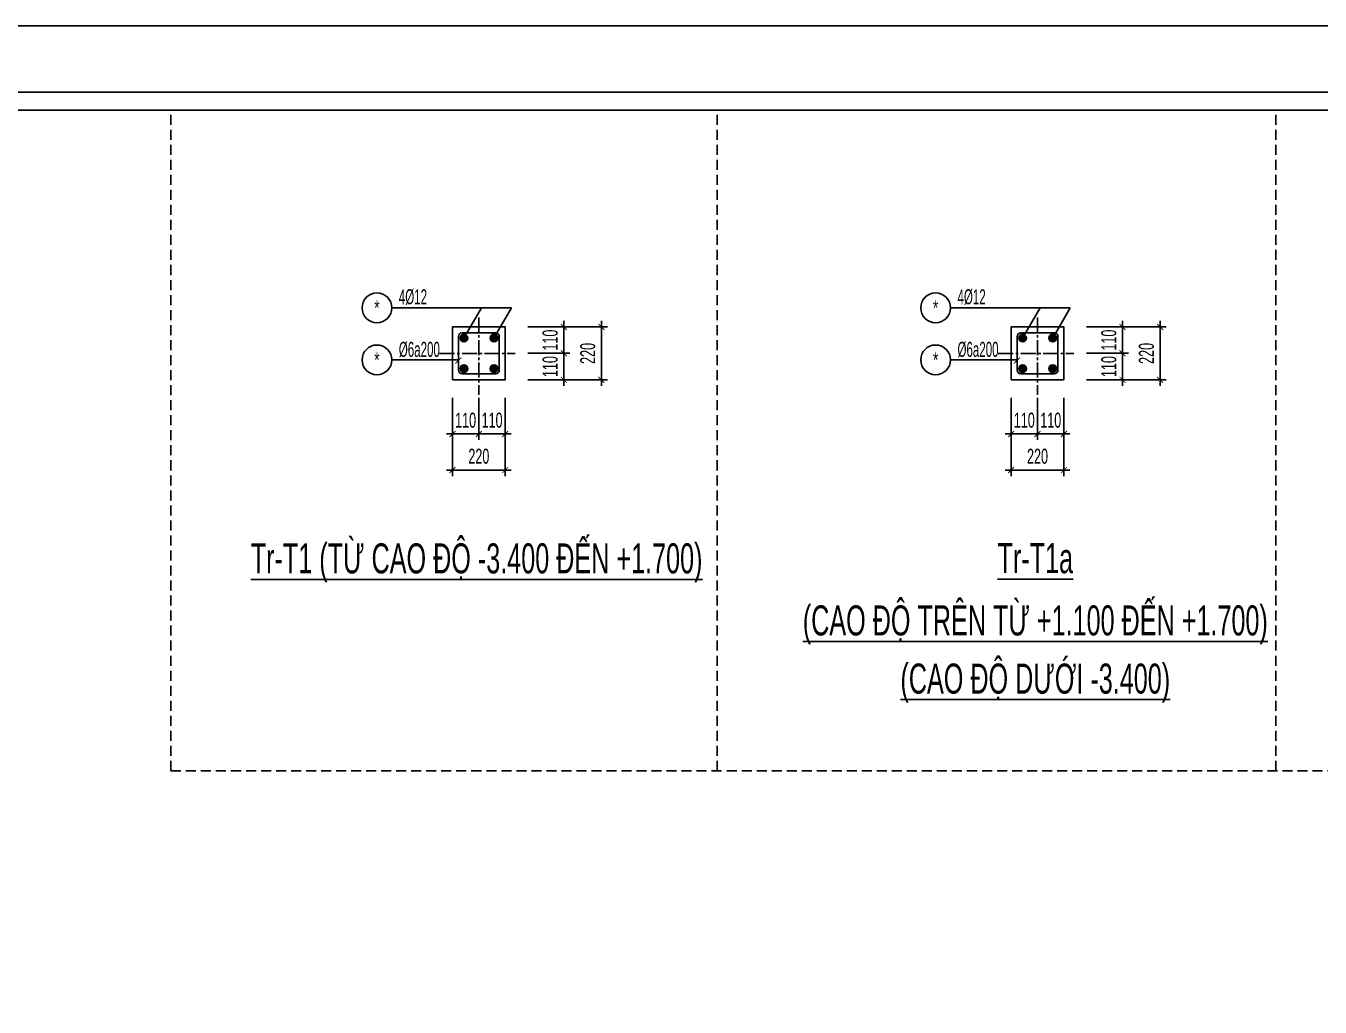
# Model space of a CAD drawing. Extents: x 195594 to 457145, y -254194 to -165094.
# Drawn here: x 354753 to 387065, y -189582 to -165094 of the extents above; entities that cross this region are included whole.
import ezdxf
from ezdxf.enums import TextEntityAlignment as Align

# ---------------------------------------------------------------- set-up
doc = ezdxf.new("R2010")
doc.units = 0
doc.header["$LTSCALE"] = 0.5
doc.header["$MEASUREMENT"] = 0
doc.linetypes.add('CENTER2', pattern=[1.125, 0.75, -0.125, 0.125, -0.125])
doc.linetypes.add('HIDDEN', pattern=[0.375, 0.25, -0.125])
doc.layers.get('0').update_dxf_attribs({"linetype": 'CONTINUOUS'})
doc.layers.get('Defpoints').update_dxf_attribs({"linetype": 'CONTINUOUS'})
for name, color, linetype in [('CDC-KHUNGTEN', 7, 'CONTINUOUS'), ('CDC.01.AXIS', 160, 'CENTER2'), ('CDC.02.DIM', 1, 'CONTINUOUS'), ('CDC.03.BORDER', 3, 'CONTINUOUS'), ('CDC.04.HIDDEN', 8, 'HIDDEN'), ('CDC.05.STEEL', 4, 'CONTINUOUS'), ('CDC.06.TEXT', 2, 'CONTINUOUS'), ('CDC.10.HATCH', 9, 'CONTINUOUS'), ('CDC.14.STEELNUM', 9, 'CONTINUOUS')]:
    doc.layers.add(name, color=color, linetype=linetype)
doc.layers.add('Hatch1', color=250, linetype='CONTINUOUS', lineweight=5)
doc.layers.add('Tpl_Bound', color=1, linetype='CONTINUOUS', plot=False)
doc.styles.add('ARIAL', font='arial.ttf', dxfattribs={"width": 0.6})
doc.styles.add('ROMANS', font='arial.ttf', dxfattribs={"width": 0.55})
doc.dimstyles.new('150X25', dxfattribs={"dimscale": 150, "dimtxt": 2.5, "dimasz": 1, "dimexe": 1, "dimexo": 0, "dimgap": 1, "dimtad": 1, "dimdec": 0, "dimlfac": 0.166667, "dimdsep": 46, "dimtxsty": 'ARIAL', "dimblk": 'ARCHTICK', "dimcen": 1, "dimdle": 1, "dimclrd": 1, "dimclre": 1, "dimclrt": 2, "dimadec": 0, "dimazin": 0, "dimtfac": 0.00072, "dimtdec": 0, "dimtix": 1, "dimtmove": 2, "dimatfit": 3, "dimldrblk": 'ARCHTICK', "dimfxl": 1, "dimtolj": 1, "dimarcsym": 0})

# ---------------------------------------------------------------- blocks, each defined once
blk = doc.blocks.new('_ARCHTICK')
at = {"color": 0, "linetype": 'ByBlock', "const_width": 0.15}
blk.add_lwpolyline([(-0.5, -0.5), (0.5, 0.5)], dxfattribs=at)
blk = doc.blocks.new('*D106')
at = {"layer": 'CDC.02.DIM', "color": 1, "lineweight": -2, "transparency": 16777216}
for p, q in [((383070, -172457), (383070, -174077)), ((381270, -172607), (383220, -172607)), ((381270, -173927), (383220, -173927))]:
    blk.add_line(p, q, dxfattribs=at)
at = {"layer": 'Defpoints', "color": 0, "transparency": 16777216}
for p in [(381270, -172607), (381270, -173927), (383070, -173927)]:
    blk.add_point(p, dxfattribs=at)
at = {"layer": 'CDC.02.DIM', "color": 1, "lineweight": -2, "transparency": 16777216, "xscale": 150, "yscale": 150, "zscale": 150}
for p, rotation in [((383070, -172607), 90), ((383070, -173927), 270)]:
    blk.add_blockref('_ARCHTICK', p, dxfattribs=dict(at, rotation=rotation))
at = {"layer": 'CDC.02.DIM', "color": 2, "transparency": 16777216, "insert": (382729, -173267), "char_height": 375, "attachment_point": 5, "rotation": 90, "style": 'ARIAL'}
blk.add_mtext('\\A1;220', dxfattribs=at)
blk = doc.blocks.new('*D107')
at = {"layer": 'CDC.02.DIM', "color": 1, "lineweight": -2, "transparency": 16777216}
for p, q in [((379350, -174378), (379350, -175428)), ((380010, -174378), (380010, -175428)), ((379350, -175278), (379200, -175278)), ((379350, -175278), (380010, -175278)), ((380010, -175278), (380160, -175278))]:
    blk.add_line(p, q, dxfattribs=at)
at = {"layer": 'Defpoints', "color": 0, "transparency": 16777216}
for p in [(379350, -174378), (380010, -174378), (380010, -175278)]:
    blk.add_point(p, dxfattribs=at)
at = {"layer": 'CDC.02.DIM', "color": 1, "lineweight": -2, "transparency": 16777216, "xscale": 150, "yscale": 150, "zscale": 150}
blk.add_blockref('_ARCHTICK', (379350, -175278), dxfattribs=at)
at = {"layer": 'CDC.02.DIM', "color": 1, "lineweight": -2, "transparency": 16777216, "xscale": 150, "yscale": 150, "zscale": 150, "rotation": 180}
blk.add_blockref('_ARCHTICK', (380010, -175278), dxfattribs=at)
at = {"layer": 'CDC.02.DIM', "color": 2, "transparency": 16777216, "insert": (379680, -174936), "char_height": 375, "attachment_point": 5, "style": 'ARIAL'}
blk.add_mtext('\\A1;110', dxfattribs=at)
blk = doc.blocks.new('*D108')
at = {"layer": 'CDC.02.DIM', "color": 1, "lineweight": -2, "transparency": 16777216}
for p, q in [((380010, -174378), (380010, -175428)), ((380670, -174378), (380670, -175428)), ((380010, -175278), (379860, -175278)), ((380010, -175278), (380670, -175278)), ((380670, -175278), (380820, -175278))]:
    blk.add_line(p, q, dxfattribs=at)
at = {"layer": 'Defpoints', "color": 0, "transparency": 16777216}
for p in [(380010, -174378), (380670, -174378), (380670, -175278)]:
    blk.add_point(p, dxfattribs=at)
at = {"layer": 'CDC.02.DIM', "color": 1, "lineweight": -2, "transparency": 16777216, "xscale": 150, "yscale": 150, "zscale": 150}
blk.add_blockref('_ARCHTICK', (380010, -175278), dxfattribs=at)
at = {"layer": 'CDC.02.DIM', "color": 1, "lineweight": -2, "transparency": 16777216, "xscale": 150, "yscale": 150, "zscale": 150, "rotation": 180}
blk.add_blockref('_ARCHTICK', (380670, -175278), dxfattribs=at)
at = {"layer": 'CDC.02.DIM', "color": 2, "transparency": 16777216, "insert": (380340, -174936), "char_height": 375, "attachment_point": 5, "style": 'ARIAL'}
blk.add_mtext('\\A1;110', dxfattribs=at)
blk = doc.blocks.new('*D109')
at = {"layer": 'CDC.02.DIM', "color": 1, "lineweight": -2, "transparency": 16777216}
for p, q in [((379350, -174378), (379350, -176328)), ((380670, -174378), (380670, -176328)), ((379200, -176178), (380820, -176178))]:
    blk.add_line(p, q, dxfattribs=at)
at = {"layer": 'Defpoints', "color": 0, "transparency": 16777216}
for p in [(379350, -174378), (380670, -174378), (380670, -176178)]:
    blk.add_point(p, dxfattribs=at)
at = {"layer": 'CDC.02.DIM', "color": 1, "lineweight": -2, "transparency": 16777216, "xscale": 150, "yscale": 150, "zscale": 150, "rotation": 180}
blk.add_blockref('_ARCHTICK', (379350, -176178), dxfattribs=at)
at = {"layer": 'CDC.02.DIM', "color": 1, "lineweight": -2, "transparency": 16777216, "xscale": 150, "yscale": 150, "zscale": 150}
blk.add_blockref('_ARCHTICK', (380670, -176178), dxfattribs=at)
at = {"layer": 'CDC.02.DIM', "color": 2, "transparency": 16777216, "insert": (380010, -175836), "char_height": 375, "attachment_point": 5, "style": 'ARIAL'}
blk.add_mtext('\\A1;220', dxfattribs=at)
blk = doc.blocks.new('*D110')
at = {"layer": 'CDC.02.DIM', "color": 1, "lineweight": -2, "transparency": 16777216}
for p, q in [((382132, -172607), (382132, -172457)), ((381232, -172607), (382282, -172607)), ((382132, -172607), (382132, -173265)), ((381232, -173265), (382282, -173265)), ((382132, -173265), (382132, -173415))]:
    blk.add_line(p, q, dxfattribs=at)
at = {"layer": 'Defpoints', "color": 0, "transparency": 16777216}
for p in [(381232, -172607), (381232, -173265), (382132, -173265)]:
    blk.add_point(p, dxfattribs=at)
at = {"layer": 'CDC.02.DIM', "color": 1, "lineweight": -2, "transparency": 16777216, "xscale": 150, "yscale": 150, "zscale": 150}
for p, rotation in [((382132, -172607), 270), ((382132, -173265), 90)]:
    blk.add_blockref('_ARCHTICK', p, dxfattribs=dict(at, rotation=rotation))
at = {"layer": 'CDC.02.DIM', "color": 2, "transparency": 16777216, "insert": (381791, -172936), "char_height": 375, "attachment_point": 5, "rotation": 90, "style": 'ARIAL'}
blk.add_mtext('\\A1;110', dxfattribs=at)
blk = doc.blocks.new('*D111')
at = {"layer": 'CDC.02.DIM', "color": 1, "lineweight": -2, "transparency": 16777216}
for p, q in [((382132, -173265), (382132, -173115)), ((381232, -173265), (382282, -173265)), ((382132, -173265), (382132, -173927)), ((381232, -173927), (382282, -173927)), ((382132, -173927), (382132, -174077))]:
    blk.add_line(p, q, dxfattribs=at)
at = {"layer": 'Defpoints', "color": 0, "transparency": 16777216}
for p in [(381232, -173265), (381232, -173927), (382132, -173927)]:
    blk.add_point(p, dxfattribs=at)
at = {"layer": 'CDC.02.DIM', "color": 1, "lineweight": -2, "transparency": 16777216, "xscale": 150, "yscale": 150, "zscale": 150}
for p, rotation in [((382132, -173265), 270), ((382132, -173927), 90)]:
    blk.add_blockref('_ARCHTICK', p, dxfattribs=dict(at, rotation=rotation))
at = {"layer": 'CDC.02.DIM', "color": 2, "transparency": 16777216, "insert": (381791, -173596), "char_height": 375, "attachment_point": 5, "rotation": 90, "style": 'ARIAL'}
blk.add_mtext('\\A1;110', dxfattribs=at)
blk = doc.blocks.new('*D178')
at = {"layer": 'CDC.02.DIM', "color": 1, "lineweight": -2, "transparency": 16777216}
for p, q in [((369122, -172457), (369122, -174077)), ((367322, -172607), (369272, -172607)), ((367322, -173927), (369272, -173927))]:
    blk.add_line(p, q, dxfattribs=at)
at = {"layer": 'Defpoints', "color": 0, "transparency": 16777216}
for p in [(367322, -172607), (367322, -173927), (369122, -173927)]:
    blk.add_point(p, dxfattribs=at)
at = {"layer": 'CDC.02.DIM', "color": 1, "lineweight": -2, "transparency": 16777216, "xscale": 150, "yscale": 150, "zscale": 150}
for p, rotation in [((369122, -172607), 90), ((369122, -173927), 270)]:
    blk.add_blockref('_ARCHTICK', p, dxfattribs=dict(at, rotation=rotation))
at = {"layer": 'CDC.02.DIM', "color": 2, "transparency": 16777216, "insert": (368781, -173267), "char_height": 375, "attachment_point": 5, "rotation": 90, "style": 'ARIAL'}
blk.add_mtext('\\A1;220', dxfattribs=at)
blk = doc.blocks.new('*D179')
at = {"layer": 'CDC.02.DIM', "color": 1, "lineweight": -2, "transparency": 16777216}
for p, q in [((365402, -174378), (365402, -175428)), ((366062, -174378), (366062, -175428)), ((365402, -175278), (365252, -175278)), ((365402, -175278), (366062, -175278)), ((366062, -175278), (366212, -175278))]:
    blk.add_line(p, q, dxfattribs=at)
at = {"layer": 'Defpoints', "color": 0, "transparency": 16777216}
for p in [(365402, -174378), (366062, -174378), (366062, -175278)]:
    blk.add_point(p, dxfattribs=at)
at = {"layer": 'CDC.02.DIM', "color": 1, "lineweight": -2, "transparency": 16777216, "xscale": 150, "yscale": 150, "zscale": 150}
blk.add_blockref('_ARCHTICK', (365402, -175278), dxfattribs=at)
at = {"layer": 'CDC.02.DIM', "color": 1, "lineweight": -2, "transparency": 16777216, "xscale": 150, "yscale": 150, "zscale": 150, "rotation": 180}
blk.add_blockref('_ARCHTICK', (366062, -175278), dxfattribs=at)
at = {"layer": 'CDC.02.DIM', "color": 2, "transparency": 16777216, "insert": (365732, -174936), "char_height": 375, "attachment_point": 5, "style": 'ARIAL'}
blk.add_mtext('\\A1;110', dxfattribs=at)
blk = doc.blocks.new('*D180')
at = {"layer": 'CDC.02.DIM', "color": 1, "lineweight": -2, "transparency": 16777216}
for p, q in [((366062, -174378), (366062, -175428)), ((366722, -174378), (366722, -175428)), ((366062, -175278), (365912, -175278)), ((366062, -175278), (366722, -175278)), ((366722, -175278), (366872, -175278))]:
    blk.add_line(p, q, dxfattribs=at)
at = {"layer": 'Defpoints', "color": 0, "transparency": 16777216}
for p in [(366062, -174378), (366722, -174378), (366722, -175278)]:
    blk.add_point(p, dxfattribs=at)
at = {"layer": 'CDC.02.DIM', "color": 1, "lineweight": -2, "transparency": 16777216, "xscale": 150, "yscale": 150, "zscale": 150}
blk.add_blockref('_ARCHTICK', (366062, -175278), dxfattribs=at)
at = {"layer": 'CDC.02.DIM', "color": 1, "lineweight": -2, "transparency": 16777216, "xscale": 150, "yscale": 150, "zscale": 150, "rotation": 180}
blk.add_blockref('_ARCHTICK', (366722, -175278), dxfattribs=at)
at = {"layer": 'CDC.02.DIM', "color": 2, "transparency": 16777216, "insert": (366392, -174936), "char_height": 375, "attachment_point": 5, "style": 'ARIAL'}
blk.add_mtext('\\A1;110', dxfattribs=at)
blk = doc.blocks.new('*D181')
at = {"layer": 'CDC.02.DIM', "color": 1, "lineweight": -2, "transparency": 16777216}
for p, q in [((365402, -174378), (365402, -176328)), ((366722, -174378), (366722, -176328)), ((365252, -176178), (366872, -176178))]:
    blk.add_line(p, q, dxfattribs=at)
at = {"layer": 'Defpoints', "color": 0, "transparency": 16777216}
for p in [(365402, -174378), (366722, -174378), (366722, -176178)]:
    blk.add_point(p, dxfattribs=at)
at = {"layer": 'CDC.02.DIM', "color": 1, "lineweight": -2, "transparency": 16777216, "xscale": 150, "yscale": 150, "zscale": 150, "rotation": 180}
blk.add_blockref('_ARCHTICK', (365402, -176178), dxfattribs=at)
at = {"layer": 'CDC.02.DIM', "color": 1, "lineweight": -2, "transparency": 16777216, "xscale": 150, "yscale": 150, "zscale": 150}
blk.add_blockref('_ARCHTICK', (366722, -176178), dxfattribs=at)
at = {"layer": 'CDC.02.DIM', "color": 2, "transparency": 16777216, "insert": (366062, -175836), "char_height": 375, "attachment_point": 5, "style": 'ARIAL'}
blk.add_mtext('\\A1;220', dxfattribs=at)
blk = doc.blocks.new('*D182')
at = {"layer": 'CDC.02.DIM', "color": 1, "lineweight": -2, "transparency": 16777216}
for p, q in [((368184, -172607), (368184, -172457)), ((367284, -172607), (368334, -172607)), ((368184, -172607), (368184, -173265)), ((367284, -173265), (368334, -173265)), ((368184, -173265), (368184, -173415))]:
    blk.add_line(p, q, dxfattribs=at)
at = {"layer": 'Defpoints', "color": 0, "transparency": 16777216}
for p in [(367284, -172607), (367284, -173265), (368184, -173265)]:
    blk.add_point(p, dxfattribs=at)
at = {"layer": 'CDC.02.DIM', "color": 1, "lineweight": -2, "transparency": 16777216, "xscale": 150, "yscale": 150, "zscale": 150}
for p, rotation in [((368184, -172607), 270), ((368184, -173265), 90)]:
    blk.add_blockref('_ARCHTICK', p, dxfattribs=dict(at, rotation=rotation))
at = {"layer": 'CDC.02.DIM', "color": 2, "transparency": 16777216, "insert": (367843, -172936), "char_height": 375, "attachment_point": 5, "rotation": 90, "style": 'ARIAL'}
blk.add_mtext('\\A1;110', dxfattribs=at)
blk = doc.blocks.new('*D183')
at = {"layer": 'CDC.02.DIM', "color": 1, "lineweight": -2, "transparency": 16777216}
for p, q in [((368184, -173265), (368184, -173115)), ((367284, -173265), (368334, -173265)), ((368184, -173265), (368184, -173927)), ((367284, -173927), (368334, -173927)), ((368184, -173927), (368184, -174077))]:
    blk.add_line(p, q, dxfattribs=at)
at = {"layer": 'Defpoints', "color": 0, "transparency": 16777216}
for p in [(367284, -173265), (367284, -173927), (368184, -173927)]:
    blk.add_point(p, dxfattribs=at)
at = {"layer": 'CDC.02.DIM', "color": 1, "lineweight": -2, "transparency": 16777216, "xscale": 150, "yscale": 150, "zscale": 150}
for p, rotation in [((368184, -173265), 270), ((368184, -173927), 90)]:
    blk.add_blockref('_ARCHTICK', p, dxfattribs=dict(at, rotation=rotation))
at = {"layer": 'CDC.02.DIM', "color": 2, "transparency": 16777216, "insert": (367843, -173596), "char_height": 375, "attachment_point": 5, "rotation": 90, "style": 'ARIAL'}
blk.add_mtext('\\A1;110', dxfattribs=at)
blk = doc.blocks.new('Khung tên chuẩn')
at = {"layer": 'CDC-KHUNGTEN'}
blk.add_lwpolyline([(30654, -246309), (30654, -189709), (-40446, -189709), (-40446, -246309)], close=True, dxfattribs=at)
at = {"layer": 'CDC.10.HATCH', "color": 8}
blk.add_lwpolyline([(-40746, -246609), (38754, -246609), (38754, -189409), (-40746, -189409)], close=True, dxfattribs=at)
at = {"layer": 'Defpoints', "color": 1}
blk.add_lwpolyline([(-44246, -247709), (-44246, -188309), (39854, -188309), (39854, -247709), (-44246, -247709)], close=True, dxfattribs=at)

msp = doc.modelspace()

# ---------------------------------------------------------------- linework, layer by layer
at = {"layer": 'CDC.01.AXIS', "ltscale": 1000}
for p, q in [((366062.3, -172372.5), (366062.3, -174298.2)), ((380010.3, -172372.5), (380010.3, -174298.2)), ((365081.2, -173266.5), (366972.1, -173266.5)), ((379029.2, -173266.5), (380920.1, -173266.5))]:
    msp.add_line(p, q, dxfattribs=at)
at = {"layer": 'CDC.02.DIM'}
for p, q in [((366875.7, -172130.5), (363890.1, -172130.5)), ((366124.4, -172130.5), (365689, -172884.7)), ((366875.7, -172130.5), (366440.2, -172884.7)), ((365552.3, -173429.7), (363890.1, -173429.7)), ((379500.3, -173429.7), (377838.2, -173429.7))]:
    msp.add_line(p, q, dxfattribs=at)
at = {"layer": 'CDC.03.BORDER', "ltscale": 0.3}
for points in [[(365402.3, -173926.5), (366722.3, -173926.5), (366722.3, -172606.5), (365402.3, -172606.5)], [(379350.3, -173926.5), (380670.3, -173926.5), (380670.3, -172606.5), (379350.3, -172606.5)]]:
    msp.add_lwpolyline(points, close=True, dxfattribs=at)
at = {"layer": 'CDC.04.HIDDEN', "ltscale": 2000}
for p, q in [((358374.1, -183685.9), (358374.1, -167193.8)), ((372009.2, -183685.9), (372009.2, -167193.8)), ((385957.2, -183685.9), (385957.2, -167193.8)), ((358374.1, -183685.9), (413363.8, -183685.9))]:
    msp.add_line(p, q, dxfattribs=at)
at = {"layer": 'CDC.05.STEEL'}
for points in [[(365642.3, -173776.5), (366482.3, -173776.5, 0.4142136), (366572.3, -173686.5), (366572.3, -172846.5, 0.4142136), (366482.3, -172756.5), (365642.3, -172756.5, 0.4142136), (365552.3, -172846.5), (365552.3, -173686.5, 0.4142136)], [(379590.3, -173776.5), (380430.3, -173776.5, 0.4142136), (380520.3, -173686.5), (380520.3, -172846.5, 0.4142136), (380430.3, -172756.5), (379590.3, -172756.5, 0.4142136), (379500.3, -172846.5), (379500.3, -173686.5, 0.4142136)]]:
    msp.add_lwpolyline(points, format="xyb", close=True, dxfattribs=at)
at = {"layer": 'CDC.05.STEEL', "const_width": 96}
for points in [[(365737, -172884.7, 1), (365641, -172884.7, 1)], [(366488.2, -172884.7, 1), (366392.2, -172884.7, 1)], [(379685, -172884.7, 1), (379589, -172884.7, 1)], [(380436.2, -172884.7, 1), (380340.2, -172884.7, 1)], [(365737, -173648.3, -1), (365641, -173648.3, -1)], [(366488.2, -173648.3, -1), (366392.2, -173648.3, -1)], [(379685, -173648.3, -1), (379589, -173648.3, -1)], [(380436.2, -173648.3, -1), (380340.2, -173648.3, -1)]]:
    msp.add_lwpolyline(points, format="xyb", close=True, dxfattribs=at)
at = {"layer": 'CDC.05.STEEL'}
for centre in [(365689, -172884.7), (366440.2, -172884.7), (379637, -172884.7), (380388.2, -172884.7), (365689, -173648.3), (366440.2, -173648.3), (379637, -173648.3), (380388.2, -173648.3)]:
    msp.add_circle(centre, 96, dxfattribs=at)
at = {"layer": 'CDC.14.STEELNUM'}
for p, q in [((380823.7, -172130.5), (377838.2, -172130.5)), ((380072.5, -172130.5), (379637, -172884.7)), ((380823.7, -172130.5), (380388.2, -172884.7))]:
    msp.add_line(p, q, dxfattribs=at)
for centre in [(363518.1, -172130.5), (377466.2, -172130.5), (363518.1, -173429.7), (377466.2, -173429.7)]:
    msp.add_circle(centre, 372, dxfattribs=at)
at = {"layer": 'Tpl_Bound', "color": 1}
msp.add_lwpolyline([(330994.7, -254193.8), (330994.7, -165093.8), (457144.7, -165093.8), (457144.7, -254193.8)], close=True, dxfattribs=at)

# ---------------------------------------------------------------- block references
at = {"layer": 'CDC.06.TEXT', "xscale": 150, "yscale": 150, "zscale": 150}
for p in [(365552.3, -173444.3), (379500.3, -173444.3)]:
    msp.add_blockref('_ARCHTICK', p, dxfattribs=at)
at = {"layer": 'Hatch1', "xscale": 1.5000000007567, "yscale": 1.5000000007567, "zscale": 1.5000000007567}
msp.add_blockref('Khung tên chuẩn', (397363.5, 117369.1), dxfattribs=at)

# ---------------------------------------------------------------- texts
at = {"layer": 'CDC.06.TEXT', "style": 'ARIAL', "width": 0.55}
for s, p in [('4%%C12', (364416.2, -171854)), ('4%%C12', (378364.3, -171854)), ('%%C6a200', (364576.5, -173166.3)), ('%%C6a200', (378524.5, -173166.3))]:
    msp.add_text(s, height=375, dxfattribs=at).set_placement(p, align=Align.MIDDLE_CENTER)
at = {"layer": 'CDC.06.TEXT', "style": 'ARIAL', "width": 0.6}
for s, p in [('%%UTr-T1 (TỪ CAO ĐỘ -3.400 ĐẾN +1.700)', (366006.3, -178382)), ('%%UTr-T1a', (379954.4, -178382)), ('%%U(CAO ĐỘ TRÊN TỪ +1.100 ĐẾN +1.700)', (379954.4, -179930.5)), ('%%U(CAO ĐỘ DƯỚI -3.400)', (379954.4, -181393.3))]:
    msp.add_text(s, height=750, dxfattribs=at).set_placement(p, align=Align.MIDDLE)
at = {"layer": 'CDC.14.STEELNUM', "style": 'ROMANS', "width": 0.65}
for p in [(363518.1, -172130.5), (377466.2, -172130.5), (363518.1, -173429.7), (377466.2, -173429.7)]:
    msp.add_text('*', height=375, dxfattribs=at).set_placement(p, align=Align.MIDDLE)

# ---------------------------------------------------------------- dimensions: what is measured, and where the dimension line sits
at = {"layer": 'CDC.02.DIM'}
for base, p1, p2, picture, middle in [((368184.1, -173264.6), (367284.1, -172606.5), (367284.1, -173264.6), '*D182', (367842.6, -172935.6)), ((369122.3, -173926.5), (367322.3, -172606.5), (367322.3, -173926.5), '*D178', (368780.8, -173266.5)), ((382132.1, -173264.6), (381232.1, -172606.5), (381232.1, -173264.6), '*D110', (381790.7, -172935.6)), ((383070.3, -173926.5), (381270.3, -172606.5), (381270.3, -173926.5), '*D106', (382728.9, -173266.5)), ((368184.1, -173926.5), (367284.1, -173264.6), (367284.1, -173926.5), '*D183', (367842.6, -173595.6)), ((382132.1, -173926.5), (381232.1, -173264.6), (381232.1, -173926.5), '*D111', (381790.7, -173595.6))]:
    dim = msp.add_linear_dim(base=base, p1=p1, p2=p2, angle=90, dimstyle='150X25', dxfattribs=at)
    dim.commit()
    dim.dimension.update_dxf_attribs({"geometry": picture, "text_midpoint": middle})
for base, p1, p2, picture, middle in [((366062.3, -175277.6), (365402.3, -174377.6), (366062.3, -174377.6), '*D179', (365732.3, -174936.1)), ((366722.3, -176177.6), (365402.3, -174377.6), (366722.3, -174377.6), '*D181', (366062.3, -175836.1)), ((366722.3, -175277.6), (366062.3, -174377.6), (366722.3, -174377.6), '*D180', (366392.3, -174936.1)), ((380010.3, -175277.6), (379350.3, -174377.6), (380010.3, -174377.6), '*D107', (379680.3, -174936.1)), ((380670.3, -176177.6), (379350.3, -174377.6), (380670.3, -174377.6), '*D109', (380010.3, -175836.1)), ((380670.3, -175277.6), (380010.3, -174377.6), (380670.3, -174377.6), '*D108', (380340.3, -174936.1))]:
    dim = msp.add_linear_dim(base=base, p1=p1, p2=p2, dimstyle='150X25', dxfattribs=at)
    dim.commit()
    dim.dimension.update_dxf_attribs({"geometry": picture, "text_midpoint": middle})

doc.saveas('drawing.dxf')
